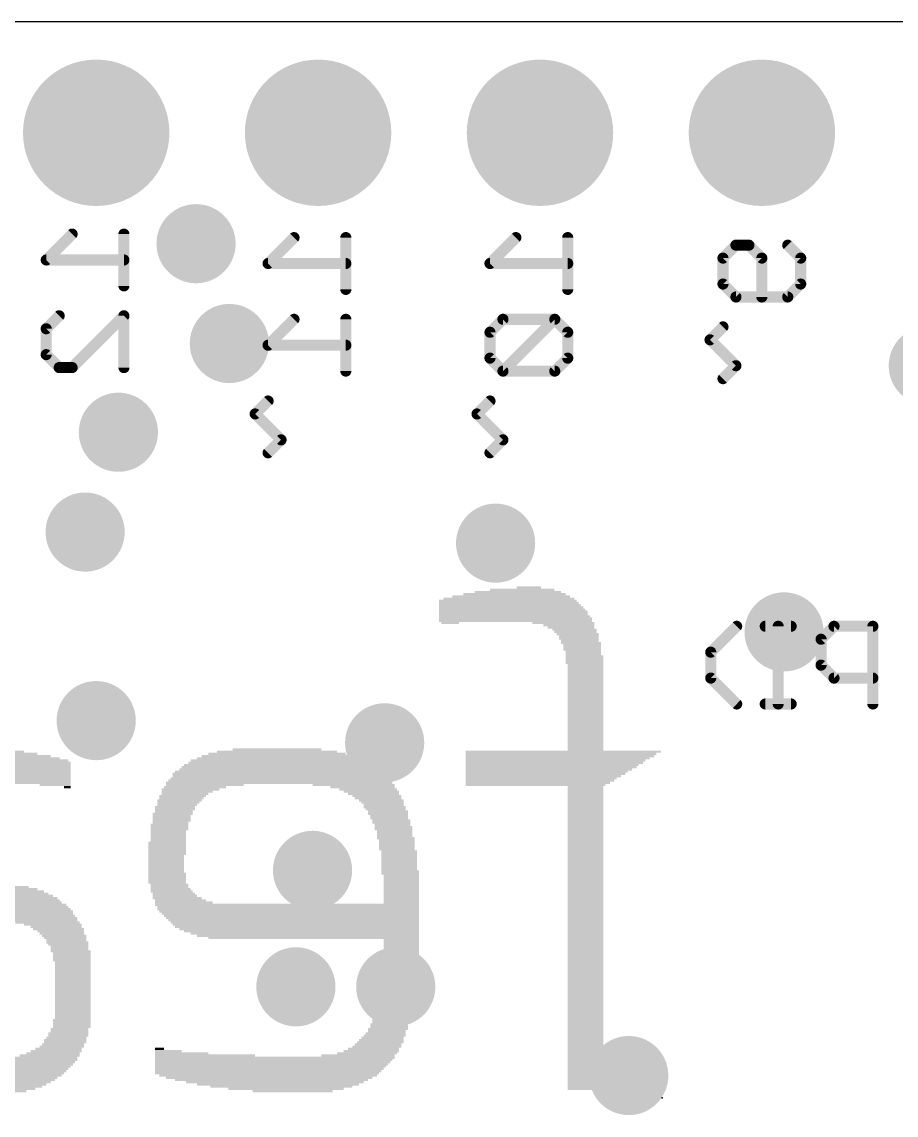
# Model space of a CAD drawing. Extents: x 0 to 50.8, y 0 to 22.9.
# Drawn here: x 25.82 to 35.83, y 10.34 to 22.86 of the extents above; entities that cross this region are included whole.
import ezdxf

# ---------------------------------------------------------------- set-up
doc = ezdxf.new("R2010")
doc.units = 0
for name, color, linetype in [('17', 110, 'CONTINUOUS'), ('18', 110, 'CONTINUOUS'), ('20', 53, 'CONTINUOUS'), ('22', 6, 'CONTINUOUS'), ('24', 6, 'CONTINUOUS')]:
    doc.layers.add(name, color=color, linetype=linetype)

# ---------------------------------------------------------------- blocks, each defined once
blk = doc.blocks.new('ROUNDP')
at = {"const_width": 0.5}
blk.add_lwpolyline([(0, -0.25, 1), (0, 0.25, 1), (0, -0.25)], format="xyb", dxfattribs=at)
blk = doc.blocks.new('RECT')
blk.add_solid([(-0.5, -0.5), (0.5, -0.5), (-0.5, 0.5), (0.5, 0.5)])
blk = doc.blocks.new('ROUNDV')
at = {"const_width": 0.5}
blk.add_lwpolyline([(0, -0.25, 1), (0, 0.25, 1), (0, -0.25)], format="xyb", dxfattribs=at)

msp = doc.modelspace()

# ---------------------------------------------------------------- linework, layer by layer
at = {"layer": '20'}
msp.add_line((48.26, 22.86), (2.54, 22.86), dxfattribs=at)
at = {"layer": '22', "const_width": 0.127}
for points in [[(26.3943, 20.43), (26.0977, 20.1334)], [(26.9875, 20.43), (26.9875, 19.8368)], [(28.9343, 20.3898), (28.6377, 20.0932)], [(29.5275, 20.3898), (29.5275, 19.7966)], [(31.4743, 20.3898), (31.1777, 20.0932)], [(32.0675, 20.3898), (32.0675, 19.7966)], [(33.8447, 20.1547), (33.993, 20.303)], [(33.993, 20.303), (34.1413, 20.303)], [(34.1413, 20.303), (34.2896, 20.1547)], [(34.5862, 20.303), (34.7345, 20.1547)], [(26.0977, 20.1334), (26.9875, 20.1334)], [(28.6377, 20.0932), (29.5275, 20.0932)], [(31.1777, 20.0932), (32.0675, 20.0932)], [(33.8447, 19.8581), (33.8447, 20.1547)], [(34.2896, 20.1547), (34.2896, 19.7098)], [(34.7345, 20.1547), (34.7345, 19.8581)], [(33.993, 19.7098), (33.8447, 19.8581)], [(34.7345, 19.8581), (34.5862, 19.7098)], [(34.5862, 19.7098), (33.993, 19.7098)], [(26.0977, 19.3462), (26.246, 19.4945)], [(26.9875, 19.4945), (26.3943, 18.9013)], [(26.9875, 18.9013), (26.9875, 19.4945)], [(26.0977, 19.0496), (26.0977, 19.3462)], [(28.9343, 19.4543), (28.6377, 19.1577)], [(29.5275, 19.4543), (29.5275, 18.8611)], [(31.326, 19.4543), (31.1777, 19.306)], [(31.9192, 19.4543), (31.326, 19.4543)], [(31.9192, 19.4543), (31.326, 18.8611)], [(32.0675, 19.306), (31.9192, 19.4543)], [(33.8447, 19.3675), (33.6964, 19.2192)], [(31.1777, 19.306), (31.1777, 19.0094)], [(32.0675, 19.0094), (32.0675, 19.306)], [(33.6964, 19.2192), (33.993, 18.9226)], [(28.6377, 19.1577), (29.5275, 19.1577)], [(26.246, 18.9013), (26.0977, 19.0496)], [(31.1777, 19.0094), (31.326, 18.8611)], [(31.9192, 18.8611), (32.0675, 19.0094)], [(26.3943, 18.9013), (26.246, 18.9013)], [(31.326, 18.8611), (31.9192, 18.8611)], [(33.993, 18.9226), (33.8447, 18.7743)], [(28.6377, 18.5187), (28.4894, 18.3705)], [(31.1777, 18.5187), (31.0294, 18.3705)], [(28.4894, 18.3705), (28.786, 18.0739)], [(31.0294, 18.3705), (31.326, 18.0739)], [(28.786, 18.0739), (28.6377, 17.9256)], [(31.326, 18.0739), (31.1777, 17.9256)], [(33.7049, 15.6427), (34.0015, 15.9393)], [(34.6252, 15.9393), (34.3286, 15.9393)], [(34.4769, 15.0495), (34.4769, 15.9393)], [(35.1158, 15.9393), (34.9676, 15.791)], [(35.5607, 15.9393), (35.1158, 15.9393)], [(35.5607, 15.0495), (35.5607, 15.9393)], [(34.9676, 15.791), (34.9676, 15.4944)], [(33.7049, 15.3461), (33.7049, 15.6427)], [(34.9676, 15.4944), (35.1158, 15.3461)], [(34.0015, 15.0495), (33.7049, 15.3461)], [(35.1158, 15.3461), (35.5607, 15.3461)], [(34.6252, 15.0495), (34.3286, 15.0495)]]:
    msp.add_lwpolyline(points, dxfattribs=at)
at = {"layer": '22', "const_width": 0.0635}
for points in [[(26.4168, 20.4076, 1), (26.3719, 20.4525)], [(27.0192, 20.43, 1), (26.9558, 20.43)], [(28.9568, 20.3673, 1), (28.9119, 20.4122)], [(29.5592, 20.3898, 1), (29.4958, 20.3898)], [(31.4968, 20.3673, 1), (31.4519, 20.4122)], [(32.0993, 20.3898, 1), (32.0358, 20.3898)], [(33.993, 20.3348, 1), (33.993, 20.2713)], [(34.0155, 20.2806, 1), (33.9706, 20.3255)], [(34.1638, 20.3255, 1), (34.1189, 20.2806)], [(34.1413, 20.2713, 1), (34.1413, 20.3348)], [(34.6087, 20.3255, 1), (34.5638, 20.2806)], [(26.0977, 20.1652, 1), (26.0977, 20.1017)], [(26.0753, 20.1559, 1), (26.1202, 20.111)], [(26.9875, 20.1017, 1), (26.9875, 20.1652)], [(28.6377, 20.1249, 1), (28.6377, 20.0614)], [(29.5275, 20.0614, 1), (29.5275, 20.1249)], [(31.1777, 20.1249, 1), (31.1777, 20.0614)], [(32.0675, 20.0614, 1), (32.0675, 20.1249)], [(33.8765, 20.1547, 1), (33.813, 20.1547)], [(33.8223, 20.1772, 1), (33.8672, 20.1323)], [(34.3214, 20.1547, 1), (34.2579, 20.1547)], [(34.2672, 20.1323, 1), (34.3121, 20.1772)], [(34.7663, 20.1547, 1), (34.7028, 20.1547)], [(34.712, 20.1323, 1), (34.757, 20.1772)], [(28.6153, 20.1156, 1), (28.6602, 20.0707)], [(31.1553, 20.1156, 1), (31.2002, 20.0707)], [(33.8672, 19.8806, 1), (33.8223, 19.8357)], [(34.757, 19.8357, 1), (34.712, 19.8806)], [(26.9558, 19.8368, 1), (27.0192, 19.8368)], [(29.4958, 19.7966, 1), (29.5592, 19.7966)], [(32.0358, 19.7966, 1), (32.0993, 19.7966)], [(33.813, 19.8581, 1), (33.8765, 19.8581)], [(34.7028, 19.8581, 1), (34.7663, 19.8581)], [(33.993, 19.7416, 1), (33.993, 19.6781)], [(33.9706, 19.6874, 1), (34.0155, 19.7323)], [(34.2579, 19.7098, 1), (34.3214, 19.7098)], [(34.5638, 19.7323, 1), (34.6087, 19.6874)], [(34.5862, 19.6781, 1), (34.5862, 19.7416)], [(26.2685, 19.472, 1), (26.2236, 19.517)], [(27.0192, 19.4945, 1), (26.9558, 19.4945)], [(27.01, 19.472, 1), (26.965, 19.517)], [(26.1295, 19.3462, 1), (26.066, 19.3462)], [(28.9568, 19.4318, 1), (28.9119, 19.4767)], [(29.5592, 19.4543, 1), (29.4958, 19.4543)], [(31.326, 19.486, 1), (31.326, 19.4225)], [(31.3485, 19.4318, 1), (31.3036, 19.4767)], [(31.9417, 19.4767, 1), (31.8968, 19.4318)], [(31.9417, 19.4318, 1), (31.8968, 19.4767)], [(31.9192, 19.4225, 1), (31.9192, 19.486)], [(33.8672, 19.345, 1), (33.8223, 19.39)], [(26.0753, 19.3687, 1), (26.1202, 19.3238)], [(31.2095, 19.306, 1), (31.146, 19.306)], [(31.1553, 19.3284, 1), (31.2002, 19.2835)], [(32.0993, 19.306, 1), (32.0358, 19.306)], [(32.045, 19.2835, 1), (32.09, 19.3284)], [(33.7189, 19.2417, 1), (33.674, 19.1968)], [(28.6377, 19.1894, 1), (28.6377, 19.1259)], [(28.6153, 19.1801, 1), (28.6602, 19.1352)], [(29.5275, 19.1259, 1), (29.5275, 19.1894)], [(33.674, 19.2417, 1), (33.7189, 19.1968)], [(26.066, 19.0496, 1), (26.1295, 19.0496)], [(26.1202, 19.0721, 1), (26.0753, 19.0272)], [(31.2002, 19.0318, 1), (31.1553, 18.9869)], [(31.146, 19.0094, 1), (31.2095, 19.0094)], [(32.0358, 19.0094, 1), (32.0993, 19.0094)], [(32.09, 18.9869, 1), (32.045, 19.0318)], [(26.246, 18.9331, 1), (26.246, 18.8696)], [(26.2236, 18.8789, 1), (26.2685, 18.9238)], [(26.3719, 18.9238, 1), (26.4168, 18.8789)], [(26.3943, 18.8696, 1), (26.3943, 18.9331)], [(26.9558, 18.9013, 1), (27.0192, 18.9013)], [(31.326, 18.8928, 1), (31.326, 18.8293)], [(31.3036, 18.8835, 1), (31.3485, 18.8386)], [(31.3036, 18.8386, 1), (31.3485, 18.8835)], [(31.8968, 18.8835, 1), (31.9417, 18.8386)], [(31.9192, 18.8293, 1), (31.9192, 18.8928)], [(34.0155, 18.9002, 1), (33.9706, 18.9451)], [(33.9706, 18.9002, 1), (34.0155, 18.9451)], [(29.4958, 18.8611, 1), (29.5592, 18.8611)], [(33.8223, 18.7968, 1), (33.8672, 18.7519)], [(28.6602, 18.4963, 1), (28.6153, 18.5412)], [(31.2002, 18.4963, 1), (31.1553, 18.5412)], [(28.5119, 18.3929, 1), (28.467, 18.348)], [(28.467, 18.3929, 1), (28.5119, 18.348)], [(31.0519, 18.3929, 1), (31.007, 18.348)], [(31.007, 18.3929, 1), (31.0519, 18.348)], [(28.8085, 18.0514, 1), (28.7636, 18.0963)], [(28.7636, 18.0514, 1), (28.8085, 18.0963)], [(31.3485, 18.0514, 1), (31.3036, 18.0963)], [(31.3036, 18.0514, 1), (31.3485, 18.0963)], [(28.6153, 17.948, 1), (28.6602, 17.9031)], [(31.1553, 17.948, 1), (31.2002, 17.9031)], [(34.024, 15.9168, 1), (33.9791, 15.9617)], [(34.3286, 15.971, 1), (34.3286, 15.9075)], [(34.5087, 15.9393, 1), (34.4452, 15.9393)], [(34.6252, 15.9075, 1), (34.6252, 15.971)], [(35.1158, 15.971, 1), (35.1158, 15.9075)], [(35.1383, 15.9168, 1), (35.0934, 15.9617)], [(35.5925, 15.9393, 1), (35.529, 15.9393)], [(35.5607, 15.9075, 1), (35.5607, 15.971)], [(34.9993, 15.791, 1), (34.9358, 15.791)], [(34.9451, 15.8134, 1), (34.99, 15.7685)], [(33.7367, 15.6427, 1), (33.6732, 15.6427)], [(33.6825, 15.6651, 1), (33.7274, 15.6202)], [(34.9358, 15.4944, 1), (34.9993, 15.4944)], [(34.99, 15.5168, 1), (34.9451, 15.4719)], [(33.7274, 15.3685, 1), (33.6825, 15.3236)], [(35.1158, 15.3778, 1), (35.1158, 15.3143)], [(35.0934, 15.3236, 1), (35.1383, 15.3685)], [(35.5607, 15.3143, 1), (35.5607, 15.3778)], [(33.6732, 15.3461, 1), (33.7367, 15.3461)], [(33.9791, 15.027, 1), (34.024, 15.072)], [(34.3286, 15.0813, 1), (34.3286, 15.0177)], [(34.4452, 15.0495, 1), (34.5087, 15.0495)], [(34.6252, 15.0177, 1), (34.6252, 15.0813)], [(35.529, 15.0495, 1), (35.5925, 15.0495)]]:
    msp.add_lwpolyline(points, format="xyb", dxfattribs=at)
at = {"layer": '24'}
msp.add_point((33.147, 10.541), dxfattribs=at)

# ---------------------------------------------------------------- block references
at = {"layer": '17', "xscale": 1.6764, "yscale": 1.6764, "rotation": 90}
for p in [(26.67, 21.59), (26.67, 21.59), (29.21, 21.59), (29.21, 21.59), (31.75, 21.59), (31.75, 21.59), (34.29, 21.59), (34.29, 21.59)]:
    msp.add_blockref('ROUNDP', p, dxfattribs=at)
at = {"layer": '18', "xscale": 0.9064, "yscale": 0.9064}
for p in [(27.813, 20.32), (27.813, 20.32), (28.194, 19.177), (28.194, 19.177), (36.195, 18.923), (36.195, 18.923), (26.924, 18.161), (26.924, 18.161), (26.543, 17.018), (26.543, 17.018), (31.242, 16.891), (31.242, 16.891), (34.544, 15.875), (34.544, 15.875), (26.67, 14.859), (26.67, 14.859), (29.972, 14.605), (29.972, 14.605), (29.1465, 13.1445), (29.1465, 13.1445), (28.956, 11.811), (28.956, 11.811), (30.099, 11.811), (30.099, 11.811), (32.766, 10.795), (32.766, 10.795)]:
    msp.add_blockref('ROUNDV', p, dxfattribs=at)
at = {"layer": '22', "yscale": 0.0254, "rotation": 180}
for p, xscale in [((31.4198, 16.2814), 1.3462), ((31.4579, 16.3068), 1.1684), ((31.496, 16.3322), 0.9906), ((31.5468, 16.3576), 0.7366), ((31.623, 16.383), 0.2794), ((31.3817, 16.2306), 1.5748), ((31.3944, 16.2052), 1.6002), ((31.4071, 16.1798), 1.6256), ((31.4198, 16.1544), 1.651), ((31.3944, 16.256), 1.4986), ((31.4325, 16.129), 1.6764), ((31.4452, 16.1036), 1.7018), ((31.4452, 16.0782), 1.7018), ((31.4579, 16.0528), 1.7272), ((31.4706, 16.0274), 1.7526), ((31.4706, 16.002), 1.7526), ((30.7213, 15.9766), 0.2032), ((32.0167, 15.9766), 0.7112), ((32.0802, 15.9512), 0.5842), ((32.1056, 15.9258), 0.5334), ((32.1437, 15.9004), 0.508), ((32.1564, 15.875), 0.4826), ((32.1818, 15.8496), 0.4826), ((32.1945, 15.8242), 0.4572), ((32.1945, 15.7988), 0.4572), ((32.2072, 15.7734), 0.4318), ((32.2199, 15.748), 0.4572), ((32.2326, 15.7226), 0.4318), ((32.2326, 15.6972), 0.4318), ((32.2326, 15.6718), 0.4318), ((32.2453, 15.6464), 0.4064), ((32.2453, 15.621), 0.4064), ((32.258, 15.5956), 0.4318), ((32.258, 15.5702), 0.4318), ((32.258, 15.5448), 0.4318), ((32.258, 15.5194), 0.4318), ((32.2707, 15.494), 0.4064), ((32.2707, 15.4686), 0.4064), ((32.2707, 15.4432), 0.4064), ((32.2707, 15.4178), 0.4064), ((32.2707, 15.3924), 0.4064), ((32.2707, 15.367), 0.4064), ((32.2707, 15.3416), 0.4064), ((32.2707, 15.3162), 0.4064), ((32.2707, 15.2908), 0.4064), ((32.2707, 15.2654), 0.4064), ((32.2707, 15.24), 0.4064), ((32.2707, 15.2146), 0.4064), ((32.2707, 15.1892), 0.4064), ((32.2707, 15.1638), 0.4064), ((32.2707, 15.1384), 0.4064), ((32.2707, 15.113), 0.4064), ((32.2707, 15.0876), 0.4064), ((32.2707, 15.0622), 0.4064), ((32.2707, 15.0368), 0.4064), ((32.2707, 15.0114), 0.4064), ((32.2707, 14.986), 0.4064), ((32.2707, 14.9606), 0.4064), ((32.2707, 14.9352), 0.4064), ((32.2707, 14.9098), 0.4064), ((32.2707, 14.8844), 0.4064), ((32.2707, 14.859), 0.4064), ((32.2707, 14.8336), 0.4064), ((32.2707, 14.8082), 0.4064), ((32.2707, 14.7828), 0.4064), ((32.2707, 14.7574), 0.4064), ((32.2707, 14.732), 0.4064), ((32.2707, 14.7066), 0.4064), ((32.2707, 14.6812), 0.4064), ((32.2707, 14.6558), 0.4064), ((28.7401, 14.5288), 1.016), ((32.2707, 14.6304), 0.4064), ((32.2707, 14.605), 0.4064), ((32.2707, 14.5796), 0.4064), ((32.2707, 14.5542), 0.4064), ((32.2707, 14.5288), 0.4064), ((25.1587, 14.4018), 2.3876), ((25.1206, 14.4272), 2.2606), ((25.0952, 14.4526), 2.1082), ((25.0444, 14.478), 1.905), ((24.9936, 14.5034), 1.7018), ((28.7528, 14.4018), 2.0066), ((28.7528, 14.4272), 1.8542), ((28.7401, 14.4526), 1.7272), ((28.7401, 14.478), 1.5748), ((28.7401, 14.5034), 1.3716), ((32.0167, 14.5034), 2.2352), ((31.9913, 14.478), 2.1844), ((31.9786, 14.4526), 2.159), ((31.9532, 14.4272), 2.1082), ((31.9278, 14.4018), 2.0574), ((25.0952, 14.2748), 2.5654), ((25.1079, 14.3002), 2.54), ((25.1206, 14.3256), 2.5146), ((25.1333, 14.351), 2.4892), ((25.1587, 14.3764), 2.4384), ((28.7528, 14.2748), 2.3622), ((28.7655, 14.3002), 2.286), ((28.7655, 14.3256), 2.2352), ((28.7528, 14.351), 2.159), ((28.7655, 14.3764), 2.0828), ((31.9151, 14.3764), 2.032), ((31.8897, 14.351), 1.9812), ((31.877, 14.3256), 1.9558), ((31.8516, 14.3002), 1.905), ((31.8262, 14.2748), 1.8542), ((25.0698, 14.1986), 2.6162), ((25.0825, 14.2494), 2.5908), ((25.0825, 14.224), 2.5908), ((25.8699, 14.1732), 1.016), ((26.0477, 14.1478), 0.6604), ((28.7655, 14.1478), 2.5908), ((28.7655, 14.1732), 2.54), ((28.7655, 14.1986), 2.4892), ((28.7528, 14.2494), 2.413), ((28.7655, 14.224), 2.4384), ((31.8135, 14.2494), 1.8288), ((31.7881, 14.224), 1.778), ((31.7627, 14.1986), 1.7272), ((31.75, 14.1732), 1.7018), ((31.7246, 14.1478), 1.651), ((26.2001, 14.1224), 0.3556), ((26.3398, 14.097), 0.0762), ((27.7495, 14.0716), 0.6604), ((27.7114, 14.0462), 0.5842), ((27.686, 14.0208), 0.5334), ((27.8003, 14.097), 0.7112), ((27.9146, 14.1224), 0.889), ((29.6164, 14.1224), 0.9398), ((29.718, 14.097), 0.7366), ((29.7815, 14.0716), 0.6604), ((29.8196, 14.0462), 0.635), ((29.845, 14.0208), 0.5842), ((31.6992, 14.1224), 1.6002), ((32.2707, 14.097), 0.4064), ((32.2707, 14.0716), 0.4064), ((32.2707, 14.0462), 0.4064), ((32.2707, 14.0208), 0.4064), ((27.6225, 13.9446), 0.508), ((27.6098, 13.9192), 0.4826), ((27.5971, 13.8938), 0.4572), ((27.6606, 13.9954), 0.5334), ((27.6479, 13.97), 0.508), ((29.8831, 13.9954), 0.5588), ((29.8958, 13.97), 0.5334), ((29.9339, 13.9446), 0.508), ((29.9466, 13.9192), 0.4826), ((29.9593, 13.8938), 0.4572), ((32.2707, 13.9954), 0.4064), ((32.2707, 13.97), 0.4064), ((32.2707, 13.9446), 0.4064), ((32.2707, 13.9192), 0.4064), ((32.2707, 13.8938), 0.4064), ((27.5463, 13.7922), 0.4572), ((27.5336, 13.7668), 0.4318), ((27.5717, 13.8684), 0.4572), ((27.5717, 13.843), 0.4572), ((27.559, 13.8176), 0.4318), ((29.972, 13.8684), 0.4826), ((29.9847, 13.843), 0.4572), ((30.0101, 13.8176), 0.4572), ((30.0101, 13.7922), 0.4572), ((30.0228, 13.7668), 0.4318), ((32.2707, 13.8684), 0.4064), ((32.2707, 13.843), 0.4064), ((32.2707, 13.8176), 0.4064), ((32.2707, 13.7922), 0.4064), ((32.2707, 13.7668), 0.4064), ((27.5082, 13.6652), 0.4318), ((27.5082, 13.6398), 0.4318), ((27.5336, 13.7414), 0.4318), ((27.5336, 13.716), 0.4318), ((27.5209, 13.6906), 0.4064), ((30.0228, 13.7414), 0.4318), ((30.0482, 13.716), 0.4318), ((30.0482, 13.6906), 0.4318), ((30.0609, 13.6652), 0.4064), ((30.0736, 13.6398), 0.4318), ((32.2707, 13.7414), 0.4064), ((32.2707, 13.716), 0.4064), ((32.2707, 13.6906), 0.4064), ((32.2707, 13.6652), 0.4064), ((32.2707, 13.6398), 0.4064), ((27.5082, 13.6144), 0.4318), ((27.4955, 13.589), 0.4064), ((27.4955, 13.5636), 0.4064), ((27.4955, 13.5382), 0.4064), ((27.4955, 13.5128), 0.4064), ((30.0736, 13.6144), 0.4318), ((30.0863, 13.589), 0.4064), ((30.0863, 13.5636), 0.4064), ((30.0863, 13.5382), 0.4064), ((30.099, 13.5128), 0.4318), ((32.2707, 13.6144), 0.4064), ((32.2707, 13.589), 0.4064), ((32.2707, 13.5636), 0.4064), ((32.2707, 13.5382), 0.4064), ((32.2707, 13.5128), 0.4064), ((27.4828, 13.462), 0.4318), ((27.4828, 13.4366), 0.4318), ((27.4828, 13.4112), 0.4318), ((27.4828, 13.3858), 0.4318), ((27.4955, 13.4874), 0.4064), ((30.1117, 13.4874), 0.4064), ((30.1117, 13.462), 0.4064), ((30.1117, 13.4366), 0.4064), ((30.1117, 13.4112), 0.4064), ((30.1117, 13.3858), 0.4064), ((32.2707, 13.4874), 0.4064), ((32.2707, 13.462), 0.4064), ((32.2707, 13.4366), 0.4064), ((32.2707, 13.4112), 0.4064), ((32.2707, 13.3858), 0.4064), ((27.4828, 13.3604), 0.4318), ((27.4828, 13.335), 0.4318), ((27.4701, 13.3096), 0.4064), ((27.4701, 13.2842), 0.4064), ((27.4701, 13.2588), 0.4064), ((30.1371, 13.3604), 0.4064), ((30.1371, 13.335), 0.4064), ((30.1371, 13.3096), 0.4064), ((30.1371, 13.2842), 0.4064), ((30.1371, 13.2588), 0.4064), ((32.2707, 13.3604), 0.4064), ((32.2707, 13.335), 0.4064), ((32.2707, 13.3096), 0.4064), ((32.2707, 13.2842), 0.4064), ((32.2707, 13.2588), 0.4064), ((27.4701, 13.2334), 0.4064), ((27.4701, 13.208), 0.4064), ((27.4701, 13.1826), 0.4064), ((27.4701, 13.1572), 0.4064), ((27.4701, 13.1318), 0.4064), ((30.1371, 13.2334), 0.4064), ((30.1371, 13.208), 0.4064), ((30.1371, 13.1826), 0.4064), ((30.1371, 13.1572), 0.4064), ((30.1498, 13.1318), 0.4318), ((32.2707, 13.2334), 0.4064), ((32.2707, 13.208), 0.4064), ((32.2707, 13.1826), 0.4064), ((32.2707, 13.1572), 0.4064), ((32.2707, 13.1318), 0.4064), ((27.4828, 13.1064), 0.4318), ((27.4828, 13.081), 0.4318), ((27.4828, 13.0556), 0.4318), ((27.4828, 13.0302), 0.4318), ((30.1498, 13.1064), 0.4318), ((30.1625, 13.081), 0.4064), ((30.1625, 13.0556), 0.4064), ((30.1625, 13.0302), 0.4064), ((32.2707, 13.1064), 0.4064), ((32.2707, 13.081), 0.4064), ((32.2707, 13.0556), 0.4064), ((32.2707, 13.0302), 0.4064), ((24.7269, 12.954), 2.3368), ((24.7777, 12.9286), 2.4384), ((24.8158, 12.9032), 2.5146), ((27.4828, 13.0048), 0.4318), ((27.5082, 12.9794), 0.4318), ((27.5082, 12.954), 0.4318), ((27.5209, 12.9286), 0.4572), ((27.5336, 12.9032), 0.4826), ((30.1625, 13.0048), 0.4064), ((30.1625, 12.9794), 0.4064), ((30.1625, 12.954), 0.4064), ((30.1625, 12.9286), 0.4064), ((30.1625, 12.9032), 0.4064), ((32.2707, 13.0048), 0.4064), ((32.2707, 12.9794), 0.4064), ((32.2707, 12.954), 0.4064), ((32.2707, 12.9286), 0.4064), ((32.2707, 12.9032), 0.4064), ((24.8412, 12.8778), 2.5654), ((24.8666, 12.8524), 2.6162), ((24.892, 12.827), 2.667), ((24.9047, 12.8016), 2.6924), ((24.9174, 12.7762), 2.7178), ((27.559, 12.8778), 0.4826), ((27.5717, 12.8524), 0.508), ((27.5971, 12.827), 0.5588), ((27.6352, 12.8016), 0.5842), ((27.6733, 12.7762), 0.6604), ((30.1625, 12.8778), 0.4064), ((30.1625, 12.8524), 0.4064), ((30.1625, 12.827), 0.4064), ((30.1625, 12.8016), 0.4064), ((30.1625, 12.7762), 0.4064), ((32.2707, 12.8778), 0.4064), ((32.2707, 12.8524), 0.4064), ((32.2707, 12.827), 0.4064), ((32.2707, 12.8016), 0.4064), ((32.2707, 12.7762), 0.4064), ((24.9428, 12.7508), 2.7686), ((24.9555, 12.7254), 2.794), ((24.9682, 12.7), 2.8194), ((24.9809, 12.6746), 2.8448), ((25.2984, 12.6492), 2.2098), ((28.8544, 12.7508), 3.0226), ((28.8671, 12.7254), 2.9972), ((28.8671, 12.7), 2.9972), ((28.8798, 12.6746), 2.9718), ((28.8925, 12.6492), 2.9464), ((32.2707, 12.7508), 0.4064), ((32.2707, 12.7254), 0.4064), ((32.2707, 12.7), 0.4064), ((32.2707, 12.6746), 0.4064), ((32.2707, 12.6492), 0.4064), ((25.527, 12.6238), 1.8034), ((25.7429, 12.5984), 1.4224), ((25.9461, 12.573), 1.016), ((26.1112, 12.5476), 0.7366), ((26.1747, 12.5222), 0.6604), ((28.9052, 12.6238), 2.921), ((28.9179, 12.5984), 2.8956), ((28.9306, 12.573), 2.8702), ((28.9433, 12.5476), 2.8448), ((28.956, 12.5222), 2.8194), ((32.2707, 12.6238), 0.4064), ((32.2707, 12.5984), 0.4064), ((32.2707, 12.573), 0.4064), ((32.2707, 12.5476), 0.4064), ((32.2707, 12.5222), 0.4064), ((26.2128, 12.4968), 0.5842), ((26.2382, 12.4714), 0.5842), ((26.2636, 12.446), 0.5334), ((26.2763, 12.4206), 0.508), ((26.3017, 12.3952), 0.508), ((28.9687, 12.4968), 2.794), ((28.9941, 12.4714), 2.7432), ((29.0195, 12.446), 2.6924), ((29.0576, 12.4206), 2.6162), ((29.0957, 12.3952), 2.54), ((32.2707, 12.4968), 0.4064), ((32.2707, 12.4714), 0.4064), ((32.2707, 12.446), 0.4064), ((32.2707, 12.4206), 0.4064), ((32.2707, 12.3952), 0.4064), ((26.3144, 12.3698), 0.4826), ((26.3271, 12.3444), 0.4572), ((26.3398, 12.319), 0.4826), ((26.3525, 12.2936), 0.4572), ((26.3652, 12.2682), 0.4318), ((29.1592, 12.3698), 2.413), ((30.1625, 12.3444), 0.4064), ((30.1625, 12.319), 0.4064), ((30.1625, 12.2936), 0.4064), ((30.1625, 12.2682), 0.4064), ((32.2707, 12.3698), 0.4064), ((32.2707, 12.3444), 0.4064), ((32.2707, 12.319), 0.4064), ((32.2707, 12.2936), 0.4064), ((32.2707, 12.2682), 0.4064), ((26.3652, 12.2428), 0.4318), ((26.3779, 12.2174), 0.4572), ((26.3906, 12.192), 0.4318), ((26.3906, 12.1666), 0.4318), ((26.3906, 12.1412), 0.4318), ((30.1625, 12.2428), 0.4064), ((30.1625, 12.2174), 0.4064), ((30.1625, 12.192), 0.4064), ((30.1625, 12.1666), 0.4064), ((30.1625, 12.1412), 0.4064), ((32.2707, 12.2428), 0.4064), ((32.2707, 12.2174), 0.4064), ((32.2707, 12.192), 0.4064), ((32.2707, 12.1666), 0.4064), ((32.2707, 12.1412), 0.4064), ((26.3906, 12.1158), 0.4318), ((26.4033, 12.0904), 0.4064), ((26.4033, 12.065), 0.4064), ((26.4033, 12.0396), 0.4064), ((26.4033, 12.0142), 0.4064), ((30.1371, 12.0142), 0.4064), ((30.1625, 12.1158), 0.4064), ((30.1625, 12.0904), 0.4064), ((30.1625, 12.065), 0.4064), ((30.1625, 12.0396), 0.4064), ((32.2707, 12.1158), 0.4064), ((32.2707, 12.0904), 0.4064), ((32.2707, 12.065), 0.4064), ((32.2707, 12.0396), 0.4064), ((32.2707, 12.0142), 0.4064), ((26.4033, 11.9888), 0.4064), ((26.4033, 11.9634), 0.4064), ((26.4033, 11.938), 0.4064), ((26.4033, 11.9126), 0.4064), ((26.4033, 11.8872), 0.4064), ((30.1371, 11.9888), 0.4064), ((30.1371, 11.9634), 0.4064), ((30.1371, 11.938), 0.4064), ((30.1371, 11.9126), 0.4064), ((30.1371, 11.8872), 0.4064), ((32.2707, 11.9888), 0.4064), ((32.2707, 11.9634), 0.4064), ((32.2707, 11.938), 0.4064), ((32.2707, 11.9126), 0.4064), ((32.2707, 11.8872), 0.4064), ((26.4033, 11.8618), 0.4064), ((26.4033, 11.8364), 0.4064), ((26.4033, 11.811), 0.4064), ((26.4033, 11.7856), 0.4064), ((26.4033, 11.7602), 0.4064), ((30.1117, 11.7602), 0.4064), ((30.1371, 11.8618), 0.4064), ((30.1371, 11.8364), 0.4064), ((30.1371, 11.811), 0.4064), ((30.1371, 11.7856), 0.4064), ((32.2707, 11.8618), 0.4064), ((32.2707, 11.8364), 0.4064), ((32.2707, 11.811), 0.4064), ((32.2707, 11.7856), 0.4064), ((32.2707, 11.7602), 0.4064), ((26.4033, 11.7348), 0.4064), ((26.4033, 11.7094), 0.4064), ((26.4033, 11.684), 0.4064), ((26.4033, 11.6586), 0.4064), ((26.4033, 11.6332), 0.4064), ((30.1117, 11.7348), 0.4064), ((30.1117, 11.7094), 0.4064), ((30.1117, 11.684), 0.4064), ((30.1117, 11.6586), 0.4064), ((30.1117, 11.6332), 0.4064), ((32.2707, 11.7348), 0.4064), ((32.2707, 11.7094), 0.4064), ((32.2707, 11.684), 0.4064), ((32.2707, 11.6586), 0.4064), ((32.2707, 11.6332), 0.4064), ((26.4033, 11.6078), 0.4064), ((26.4033, 11.5824), 0.4064), ((26.4033, 11.557), 0.4064), ((26.4033, 11.5316), 0.4064), ((26.4033, 11.5062), 0.4064), ((30.0736, 11.5062), 0.4318), ((30.0863, 11.6078), 0.4064), ((30.0863, 11.5824), 0.4064), ((30.0863, 11.557), 0.4064), ((30.0863, 11.5316), 0.4064), ((32.2707, 11.6078), 0.4064), ((32.2707, 11.5824), 0.4064), ((32.2707, 11.557), 0.4064), ((32.2707, 11.5316), 0.4064), ((32.2707, 11.5062), 0.4064), ((26.3906, 11.43), 0.4318), ((26.3906, 11.4046), 0.4318), ((26.3906, 11.3792), 0.4318), ((26.4033, 11.4808), 0.4064), ((26.4033, 11.4554), 0.4064), ((30.0228, 11.3792), 0.4318), ((30.0482, 11.43), 0.4318), ((30.0482, 11.4046), 0.4318), ((30.0609, 11.4808), 0.4064), ((30.0609, 11.4554), 0.4064), ((32.2707, 11.4808), 0.4064), ((32.2707, 11.4554), 0.4064), ((32.2707, 11.43), 0.4064), ((32.2707, 11.4046), 0.4064), ((32.2707, 11.3792), 0.4064), ((26.3525, 11.2776), 0.4572), ((26.3652, 11.3284), 0.4318), ((26.3652, 11.303), 0.4318), ((26.3906, 11.3538), 0.4318), ((29.9847, 11.2776), 0.4572), ((30.0101, 11.3284), 0.4572), ((29.9974, 11.303), 0.4318), ((30.0228, 11.3538), 0.4318), ((32.2707, 11.3538), 0.4064), ((32.2707, 11.3284), 0.4064), ((32.2707, 11.303), 0.4064), ((32.2707, 11.2776), 0.4064), ((26.289, 11.1506), 0.4826), ((26.3144, 11.2014), 0.4826), ((26.3144, 11.176), 0.4826), ((26.3271, 11.2268), 0.4572), ((26.3525, 11.2522), 0.4572), ((29.8958, 11.1506), 0.5334), ((29.9212, 11.176), 0.5334), ((29.9339, 11.2014), 0.508), ((29.9466, 11.2268), 0.4826), ((29.972, 11.2522), 0.4826), ((32.2707, 11.2522), 0.4064), ((32.2707, 11.2268), 0.4064), ((32.2707, 11.2014), 0.4064), ((32.2707, 11.176), 0.4064), ((32.2707, 11.1506), 0.4064), ((26.1366, 11.0236), 0.6858), ((26.1747, 11.049), 0.6096), ((26.2128, 11.0744), 0.5842), ((26.2382, 11.0998), 0.5334), ((26.2763, 11.1252), 0.508), ((27.3939, 11.0998), 0.1016), ((27.4955, 11.0744), 0.3048), ((27.6479, 11.049), 0.6096), ((27.9146, 11.0236), 1.143), ((29.6672, 11.0236), 0.8382), ((29.7688, 11.049), 0.6858), ((29.8196, 11.0744), 0.635), ((29.845, 11.0998), 0.5842), ((29.8831, 11.1252), 0.5588), ((32.2707, 11.1252), 0.4064), ((32.2707, 11.0998), 0.4064), ((32.2707, 11.0744), 0.4064), ((32.2707, 11.049), 0.4064), ((32.2707, 11.0236), 0.4064), ((25.3238, 10.9982), 2.2606), ((25.3492, 10.9728), 2.2098), ((25.3746, 10.9474), 2.1082), ((25.3873, 10.922), 2.032), ((25.4127, 10.8966), 1.9304), ((28.7147, 10.9982), 2.7432), ((28.702, 10.9728), 2.7178), ((28.6893, 10.9474), 2.6924), ((28.6766, 10.922), 2.667), ((28.6639, 10.8966), 2.6416), ((32.2707, 10.9982), 0.4064), ((32.2707, 10.9728), 0.4064), ((32.2707, 10.9474), 0.4064), ((32.2707, 10.922), 0.4064), ((32.2707, 10.8966), 0.4064), ((25.4254, 10.8712), 1.8542), ((25.4508, 10.8458), 1.7526), ((25.4635, 10.8204), 1.6764), ((25.4889, 10.795), 1.5748), ((25.5016, 10.7696), 1.4478), ((28.6512, 10.8712), 2.6162), ((28.6385, 10.8458), 2.5908), ((28.6258, 10.8204), 2.5654), ((28.6385, 10.795), 2.4892), ((28.6512, 10.7696), 2.3622), ((32.2707, 10.8712), 0.4064), ((32.2707, 10.8458), 0.4064), ((32.2707, 10.8204), 0.4064), ((32.2707, 10.795), 0.4064), ((32.2707, 10.7696), 0.4064), ((25.527, 10.7442), 1.3462), ((25.5397, 10.7188), 1.2192), ((25.5651, 10.6934), 1.0668), ((25.5778, 10.668), 0.9398), ((25.6032, 10.6426), 0.7366), ((28.6766, 10.7442), 2.2098), ((28.7147, 10.7188), 2.032), ((28.7528, 10.6934), 1.8542), ((28.7909, 10.668), 1.6256), ((28.8417, 10.6426), 1.3208), ((32.2707, 10.7442), 0.4064), ((32.2707, 10.7188), 0.4064), ((32.2707, 10.6934), 0.4064), ((32.2707, 10.668), 0.4064), ((32.2707, 10.6426), 0.4064), ((25.6159, 10.6172), 0.508), ((28.9179, 10.6172), 0.9144)]:
    msp.add_blockref('RECT', p, dxfattribs=dict(at, xscale=xscale))

doc.saveas('drawing.dxf')
